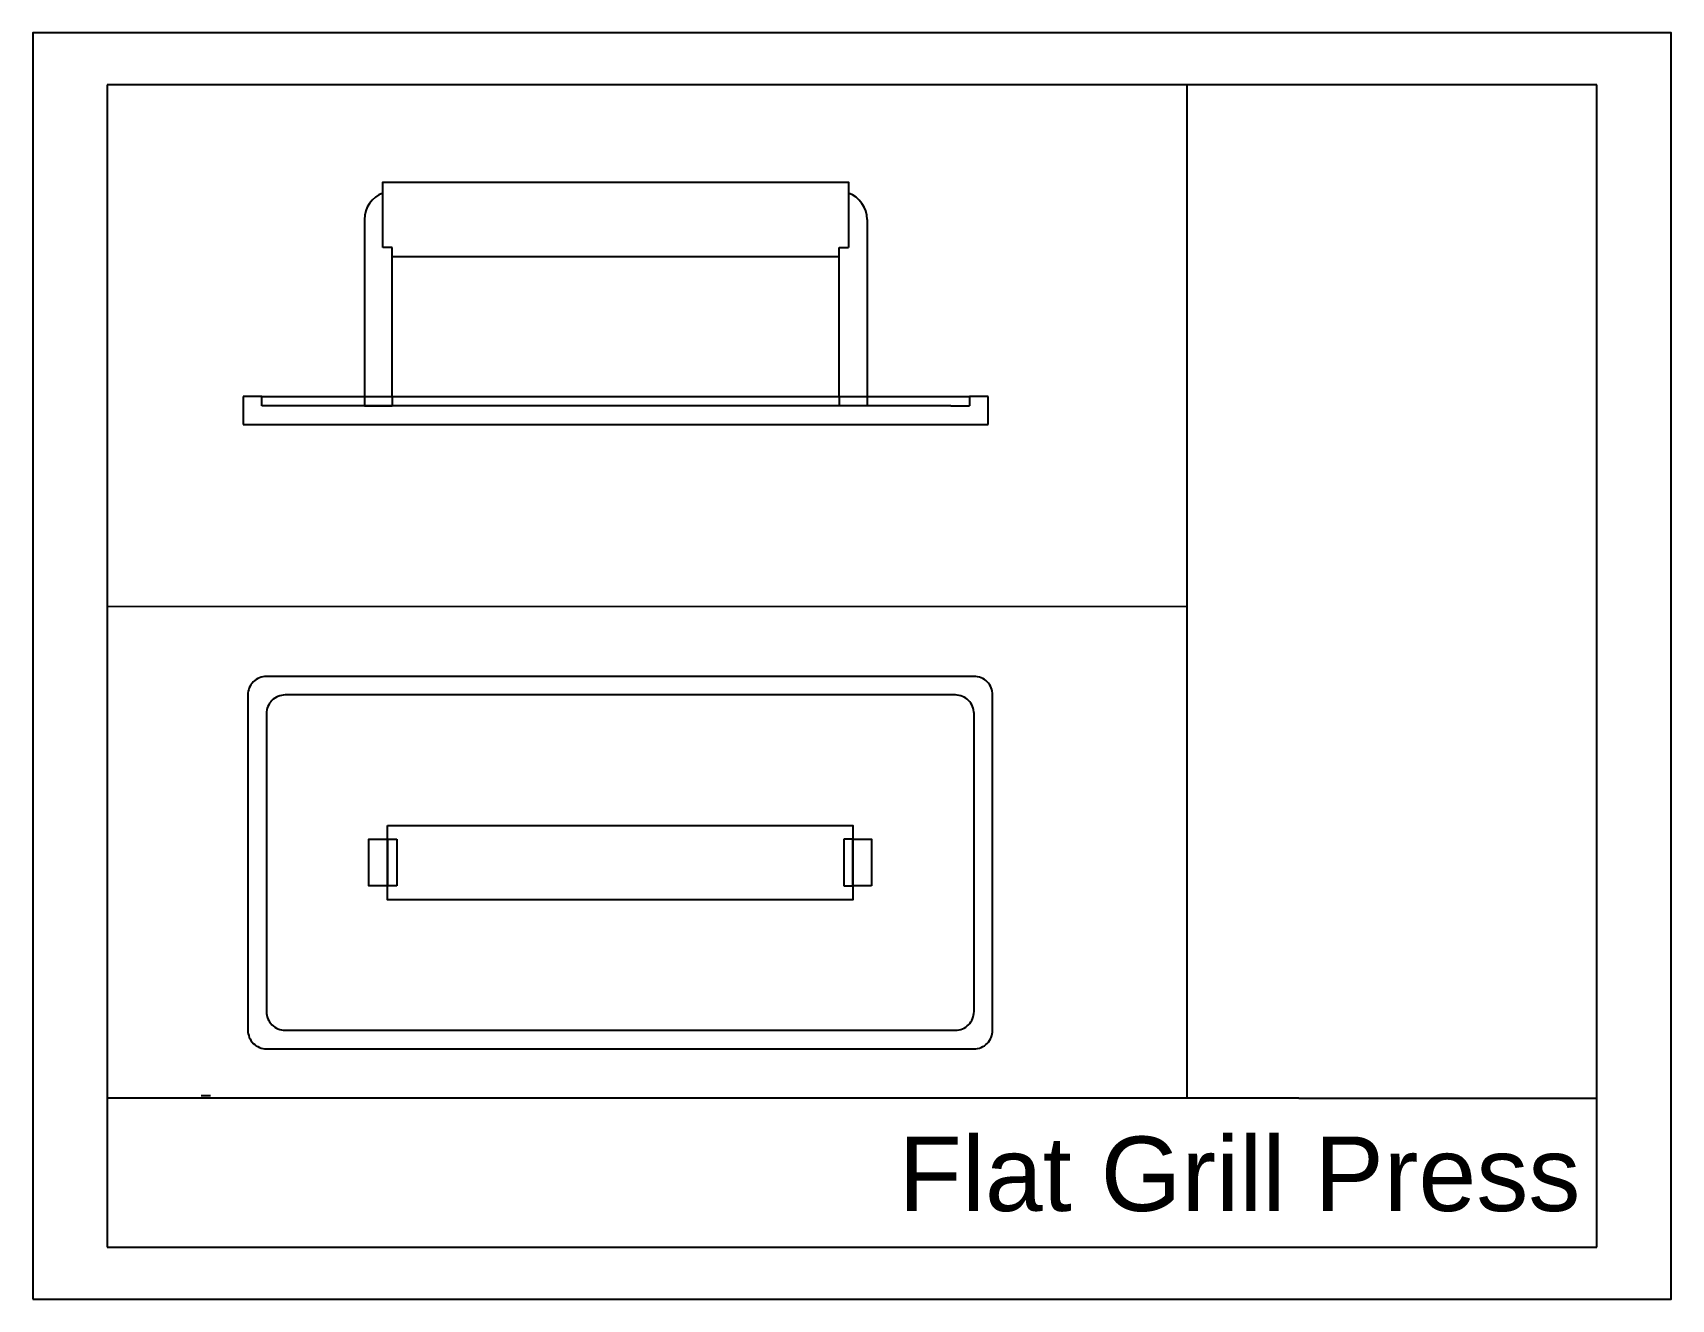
# Paper-space layout 'Layout1' of a CAD drawing. Header units: inches. Extents: x -0.2 to 10.8, y -0.2 to 8.3.
# The model-space entities are those that its viewports show. They can reach past a viewport. Long polylines and large blocks are cut down to what shows.
import ezdxf

# ---------------------------------------------------------------- set-up
doc = ezdxf.new("R2010")
doc.units = ezdxf.units.IN
doc.header["$MEASUREMENT"] = 0
doc.linetypes.add('HIDDENX2', pattern=[0.75, 0.5, -0.25])
for name, color, linetype in [('Hidden', 6, 'HIDDENX2'), ('Titleblock', 20, 'Continuous'), ('Viewports', 5, 'Continuous'), ('Visible', 1, 'Continuous')]:
    doc.layers.add(name, color=color, linetype=linetype)
doc.styles.get("Standard").update_dxf_attribs({"font": 'arial.ttf'})

msp = doc.modelspace()

# ---------------------------------------------------------------- linework, layer by layer
at = {"layer": 'Hidden'}
for p, q in [((7, 70), (7, 71)), ((18, 71), (18, 70)), ((21, 71), (21, 70)), ((69, 71), (69, 70)), ((72, 71), (72, 70)), ((83, 71), (83, 70)), ((9, 70), (7, 70)), ((81, 70), (9, 70)), ((18, 70), (21, 70)), ((72, 70), (69, 70)), ((81, 70), (83, 70)), ((70, 27.5), (69, 27.5))]:
    msp.add_line(p, q, dxfattribs=at)
for points in [[(20, 27.5), (21, 27.5), (21, 22.5), (20, 22.5)], [(69, 27.5), (69, 22.5), (70, 22.5)]]:
    msp.add_lwpolyline(points, dxfattribs=at)
at = {"layer": 'Visible'}
for p, q in [((18, 90), (18, 71)), ((72, 90), (72, 71)), ((21, 87), (20, 87)), ((21, 71), (21, 87)), ((69, 71), (69, 87)), ((69, 87), (70, 87)), ((7, 71), (5, 71)), ((5, 71), (5, 68)), ((7, 71), (83, 71)), ((85, 71), (83, 71)), ((85, 68), (85, 71)), ((5, 68), (85, 68))]:
    msp.add_line(p, q, dxfattribs=at)
for points in [[(20, 87), (20, 94), (70, 94), (70, 87)], [(69, 86), (21, 86)]]:
    msp.add_lwpolyline(points, dxfattribs=at)
for points in [[(7, 5), (83, 5, 0.414214), (85, 7), (85, 43, 0.414214), (83, 45), (7, 45, 0.414214), (5, 43), (5, 7, 0.414214)], [(9, 7), (81, 7, 0.414214), (83, 9), (83, 41, 0.414214), (81, 43), (9, 43, 0.414214), (7, 41), (7, 9, 0.414214)]]:
    msp.add_lwpolyline(points, format="xyb", close=True, dxfattribs=at)
for points in [[(20, 29), (70, 29), (70, 21), (20, 21)], [(20, 22.5), (18, 22.5), (18, 27.5), (20, 27.5)], [(72, 22.5), (70, 22.5), (70, 27.5), (72, 27.5)]]:
    msp.add_lwpolyline(points, close=True, dxfattribs=at)
for centre, start, end in [((21, 90), 109.4712, 180), ((69, 90), 0, 70.5288)]:
    msp.add_arc(centre, 3, start, end, dxfattribs=at)
msp.add_open_spline([(0, 0), (0.33, 0), (0.67, 0), (1, 0)], degree=3, dxfattribs=at)

psp = doc.layouts.get("Layout1")

# ---------------------------------------------------------------- linework, layer by layer
at = {"layer": 'Titleblock'}
for p, q in [((10.25, 7.9), (0.25, 7.9)), ((0.25, 7.9), (0.25, 0.1)), ((7.5, 1.1), (7.5, 7.9)), ((10.25, 0.1), (10.25, 7.9)), ((8.25, 1.1), (0.25, 1.1)), ((8.25, 1.1), (10.25, 1.1)), ((0.25, 0.1), (10.25, 0.1))]:
    psp.add_line(p, q, dxfattribs=at)
psp.add_lwpolyline([(-0.25, -0.25), (10.75, -0.25), (10.75, 8.25), (-0.25, 8.25)], close=True, dxfattribs=at)

# ---------------------------------------------------------------- texts
at = {"layer": 'Titleblock', "insert": (5.561, 0.842), "char_height": 0.5, "attachment_point": 1}
psp.add_mtext_dynamic_manual_height_columns('Flat Grill Press', width=4.68668, gutter_width=1, heights=[0], dxfattribs=at)

# ---------------------------------------------------------------- viewports
at = {"layer": 'Viewports'}
psp.add_viewport(center=(3.875, 6.15), size=(7.25, 3.50017), view_center_point=(48.383, 76.455), view_height=56.00265, dxfattribs=at)
psp.add_viewport(center=(3.875, 2.75), size=(7.25, 3.29983), view_center_point=(47.894, 26.111), view_height=52.79735, status=3, dxfattribs=at)

doc.saveas('drawing.dxf')
